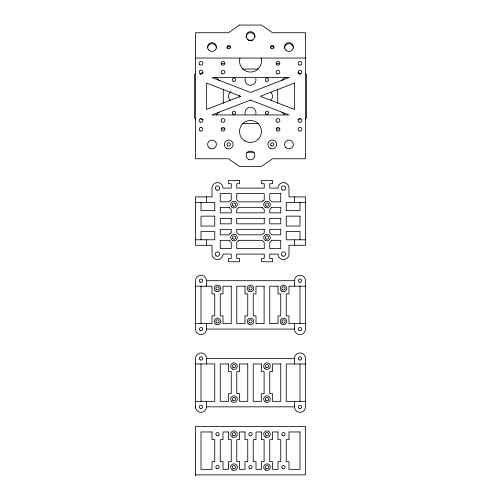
<?xml version="1.0" encoding="UTF-8"?>
<svg xmlns="http://www.w3.org/2000/svg" width="501" height="501" viewBox="0 0 501 501"><rect width="100%" height="100%" fill="white"/><g stroke="black" fill="none" stroke-linecap="round" stroke-linejoin="round"><path stroke-width="0.75" d="M277.698 103.237L277.711 89.253M195.615 73.378L194.513 74.486L194.513 118.029L195.615 119.132M216.394 114.81L219.043 112.161M281.424 80.88L285.138 77.173M305.385 119.132L306.487 118.029L306.487 74.486L305.385 73.378M248.17 40.268L252.83 40.268M195.515 58.041L305.485 58.041M242.722 69.038L258.278 69.038M242.722 123.471L258.278 123.471M246.611 152.241L254.389 152.241M195.515 202.398L214.76 202.398L214.76 210.645L201.014 210.645L201.014 202.398M305.485 202.398L286.24 202.398L286.24 210.645L299.986 210.645L299.986 202.398M195.515 239.785L214.76 239.785L214.76 231.543L201.014 231.543L201.014 239.785M305.485 239.785L286.24 239.785L286.24 231.543L299.986 231.543L299.986 239.785M206.512 280.698L294.488 280.698A5.498 5.498 0 0 1 299.986 275.199A5.498 5.498 0 0 1 305.485 280.698L305.485 329.082A5.498 5.498 0 0 1 299.986 334.58A5.498 5.498 0 0 1 294.488 329.082L206.512 329.082A5.498 5.498 0 0 1 201.014 334.58A5.498 5.498 0 0 1 195.515 329.082L195.515 280.698A5.498 5.498 0 0 1 201.014 275.199A5.498 5.498 0 0 1 206.512 280.698L206.512 286.196M195.515 286.196L212.011 286.196L212.011 293.893L214.76 293.893L214.76 315.887L212.011 315.887L212.011 323.583L195.515 323.583M305.485 286.196L288.989 286.196L288.989 293.893L286.24 293.893L286.24 315.887L288.989 315.887L288.989 323.583L305.485 323.583M195.515 407.933L195.515 358.447A5.498 5.498 0 0 1 201.014 352.948A5.498 5.498 0 0 1 206.512 358.447L294.488 358.447A5.498 5.498 0 0 1 299.986 352.948A5.498 5.498 0 0 1 305.485 358.447L305.485 406.831A5.498 5.498 0 0 1 299.986 412.329A5.498 5.498 0 0 1 294.488 406.831L206.512 406.831A5.498 5.498 0 0 1 201.014 412.329A5.498 5.498 0 0 1 195.515 406.831M195.515 363.945L214.76 363.945L214.76 401.332L195.515 401.332M305.485 363.945L286.24 363.945L286.24 401.332L305.485 401.332M195.515 474.848L305.485 474.848L305.485 426.464L195.515 426.464L195.515 475.95M281.944 112.149L284.599 114.804M215.862 77.173L219.576 80.88M299.986 286.196L299.986 323.583M299.986 363.945L299.986 401.332M294.488 196.899L294.488 202.398M294.488 239.785L294.488 245.283M294.488 280.698L294.488 286.196M294.488 323.583L294.488 329.082M294.488 358.447L294.488 363.945M294.488 401.332L294.488 406.831M223.283 89.259L223.283 103.256M206.512 196.899L206.512 202.398M206.512 239.785L206.512 245.283M206.512 323.583L206.512 329.082M206.512 358.447L206.512 363.945M206.512 401.332L206.512 406.831M201.014 286.196L201.014 323.583M201.014 363.945L201.014 401.332M221.862 63.727A5.498 5.498 0 0 1 224.705 63.727M276.295 63.727A5.498 5.498 0 0 1 279.138 63.727M279.138 128.782A5.498 5.498 0 0 1 276.295 128.782M224.705 128.782A5.498 5.498 0 0 1 221.862 128.782M227.078 48.046A1.647 1.647 0 0 1 228.725 46.399A1.647 1.647 0 0 1 230.379 48.046M200.638 74.486A1.647 1.647 0 0 1 203.112 73.058M203.112 119.457A1.647 1.647 0 0 1 200.694 118.455M300.306 118.455A1.647 1.647 0 0 1 297.888 119.457M297.888 73.058A1.647 1.647 0 0 1 300.362 74.486M270.621 48.046A1.647 1.647 0 0 1 272.275 46.399A1.647 1.647 0 0 1 273.922 48.046M230.416 100.407A5.498 5.498 0 0 1 230.911 91.696M239.491 95.829A5.498 5.498 0 0 1 239.409 97.263M270.884 92.384A5.498 5.498 0 0 1 270.884 100.156M255.811 78.338A5.498 5.498 0 0 1 250.5 85.258A5.498 5.498 0 0 1 245.189 78.338M245.189 114.172A5.498 5.498 0 0 1 250.5 107.252A5.498 5.498 0 0 1 255.811 114.172M207.614 48.046A4.396 4.396 0 0 1 212.011 43.65A4.396 4.396 0 0 1 216.413 48.046M284.587 48.046A4.396 4.396 0 0 1 288.989 43.65A4.396 4.396 0 0 1 293.386 48.046M246.104 37.049A4.396 4.396 0 0 1 250.5 32.653A4.396 4.396 0 0 1 254.896 37.049M261.121 58.222A10.997 10.997 0 0 1 250.5 72.063A10.997 10.997 0 0 1 239.879 58.222M230.116 200.713L229.245 201.847L220.258 201.847L220.258 193.599L231.255 193.599L231.255 199.836L230.116 200.713M230.116 233.698L229.245 234.837L220.258 234.837L220.258 229.339L231.255 229.339L231.255 232.827L230.116 233.698M263.106 200.713L262.236 201.847L238.764 201.847L236.754 199.836L236.754 193.599L264.246 193.599L264.246 199.836L263.106 200.713M238.764 240.336L236.754 242.352L236.754 248.584L264.246 248.584L264.246 242.352L262.236 240.336L238.764 240.336M271.755 207.345L269.745 209.362L269.745 212.844L280.742 212.844L280.742 207.345L271.755 207.345M271.755 240.336L269.745 242.352L269.745 248.584L280.742 248.584L280.742 240.336L271.755 240.336M239.503 25.05L228.506 32.747L195.515 32.747L195.515 158.761L228.506 158.761L239.503 166.457L261.497 166.457L272.494 158.761L305.485 158.761L305.485 32.747L272.494 32.747L261.497 25.05L239.503 25.05M240.643 96.255L206.512 109.45L206.512 83.06L240.643 96.255M288.989 77.561L250.5 92.447L212.011 77.561L288.989 77.561M250.5 100.068L212.011 114.948L288.989 114.948L250.5 100.068M294.488 83.06L260.357 96.255L294.488 109.45L294.488 83.06M239.503 180.404L228.506 180.404L228.506 183.704L231.255 183.704L231.255 188.1L223.008 188.1A5.498 5.498 0 0 0 217.509 182.602A5.498 5.498 0 0 0 212.011 188.1L212.011 196.899L195.515 196.899L195.515 245.283L212.011 245.283L212.011 254.082A5.498 5.498 0 0 0 217.509 259.581A5.498 5.498 0 0 0 223.008 254.082L231.255 254.082L231.255 258.485L228.506 258.485L228.506 261.779L239.503 261.779L239.503 258.485L236.754 258.485L236.754 254.082L264.246 254.082L264.246 258.485L261.497 258.485L261.497 261.779L272.494 261.779L272.494 258.485L269.745 258.485L269.745 254.082L277.992 254.082A5.498 5.498 0 0 0 283.491 259.581A5.498 5.498 0 0 0 288.989 254.082L288.989 245.283L305.485 245.283L305.485 196.899L288.989 196.899L288.989 188.1A5.498 5.498 0 0 0 283.491 182.602A5.498 5.498 0 0 0 277.992 188.1L269.745 188.1L269.745 183.704L272.494 183.704L272.494 180.404L261.497 180.404L261.497 183.704L264.246 183.704L264.246 188.1L236.754 188.1L236.754 183.704L239.503 183.704L239.503 180.404M280.742 193.599L269.745 193.599L269.745 199.836L271.755 201.847L280.742 201.847L280.742 193.599M229.245 207.345L220.258 207.345L220.258 212.844L231.255 212.844L231.255 209.362L229.245 207.345M262.236 207.345L238.764 207.345A5.498 5.498 0 0 1 236.754 209.362L236.754 212.844L264.246 212.844L264.246 209.362A5.498 5.498 0 0 1 262.236 207.345M214.76 216.144L201.014 216.144L201.014 226.045L214.76 226.045L214.76 216.144M299.986 216.144L286.24 216.144L286.24 226.045L299.986 226.045L299.986 216.144M231.255 218.342L220.258 218.342L220.258 223.841L231.255 223.841L231.255 218.342M264.246 218.342L236.754 218.342L236.754 223.841L264.246 223.841L264.246 218.342M280.742 218.342L269.745 218.342L269.745 223.841L280.742 223.841L280.742 218.342M264.246 229.339L236.754 229.339L236.754 232.827A5.498 5.498 0 0 1 238.764 234.837L262.236 234.837A5.498 5.498 0 0 1 264.246 232.827L264.246 229.339M280.742 229.339L269.745 229.339L269.745 232.827L271.755 234.837L280.742 234.837L280.742 229.339M229.245 240.336L220.258 240.336L220.258 248.584L231.255 248.584L231.255 242.352L229.245 240.336M231.255 286.196L223.008 286.196L223.008 293.893L220.258 293.893L220.258 315.887L223.008 315.887L223.008 323.583L231.255 323.583L231.255 286.196M245.002 286.196L236.754 286.196L236.754 323.583L245.002 323.583L245.002 315.887L247.751 315.887L247.751 293.893L245.002 293.893L245.002 286.196M264.102 286.196L255.998 286.196L255.998 293.893L253.249 293.893L253.249 315.887L255.998 315.887L255.998 323.583L264.102 323.583L264.102 286.196M277.992 286.196L269.745 286.196L269.745 323.583L277.992 323.583L277.992 315.887L280.742 315.887L280.742 293.893L277.992 293.893L277.992 286.196M228.506 363.945L220.258 363.945L220.258 401.332L228.506 401.332L228.506 393.636L231.255 393.636L231.255 371.642L228.506 371.642L228.506 363.945M247.751 363.945L239.503 363.945L239.503 371.642L236.754 371.642L236.754 393.636L239.503 393.636L239.503 401.332L247.751 401.332L247.751 363.945M261.353 363.945L253.249 363.945L253.249 401.332L261.353 401.332L261.353 393.636L264.102 393.636L264.102 371.642L261.353 371.642L261.353 363.945M280.742 363.945L272.494 363.945L272.494 371.642L269.745 371.642L269.745 393.636L272.494 393.636L272.494 401.332L280.742 401.332L280.742 363.945M212.011 431.962L201.014 431.962L201.014 469.349L212.011 469.349L212.011 461.653L214.76 461.653L214.76 439.659L212.011 439.659L212.011 431.962M228.506 431.962L223.008 431.962L223.008 439.659L220.258 439.659L220.258 461.653L223.008 461.653L223.008 469.349L228.506 469.349L228.506 461.653L231.255 461.653L231.255 439.659L228.506 439.659L228.506 431.962M245.002 431.962L239.503 431.962L239.503 439.659L236.754 439.659L236.754 461.653L239.503 461.653L239.503 469.349L245.002 469.349L245.002 461.653L247.751 461.653L247.751 439.659L245.002 439.659L245.002 431.962M261.353 431.962L255.998 431.962L255.998 439.659L253.249 439.659L253.249 461.653L255.998 461.653L255.998 469.349L261.353 469.349L261.353 461.653L264.102 461.653L264.102 439.659L261.353 439.659L261.353 431.962M277.992 431.962L272.494 431.962L272.494 439.659L269.745 439.659L269.745 461.653L272.494 461.653L272.494 469.349L277.992 469.349L277.992 461.653L280.742 461.653L280.742 439.659L277.992 439.659L277.992 431.962M299.986 431.962L288.989 431.962L288.989 439.659L286.24 439.659L286.24 461.653L288.989 461.653L288.989 469.349L299.986 469.349L299.986 431.962M233.178 81.187A1.647 1.647 0 0 0 235.652 79.759A1.647 1.647 0 0 0 233.178 78.331A1.647 1.647 0 0 0 233.178 81.187M227.56 145.634A1.647 1.647 0 0 0 230.322 144.895A1.647 1.647 0 0 0 228.299 142.873A1.647 1.647 0 0 0 227.56 145.634M271.104 145.634A1.647 1.647 0 0 0 273.865 144.895A1.647 1.647 0 0 0 271.843 142.873A1.647 1.647 0 0 0 271.104 145.634M266.169 81.187A1.647 1.647 0 0 0 268.642 79.759A1.647 1.647 0 0 0 266.169 78.331A1.647 1.647 0 0 0 266.169 81.187M265.831 113.915A1.647 1.647 0 0 0 268.586 113.176A1.647 1.647 0 0 0 266.57 111.159A1.647 1.647 0 0 0 265.831 113.915M232.84 113.915A1.647 1.647 0 0 0 235.595 113.176A1.647 1.647 0 0 0 233.579 111.159A1.647 1.647 0 0 0 232.84 113.915M271.448 48.472A1.647 1.647 0 0 0 273.922 47.044A1.647 1.647 0 0 0 271.448 45.616A1.647 1.647 0 0 0 271.448 48.472M227.56 48.209A1.647 1.647 0 0 0 230.322 47.47A1.647 1.647 0 0 0 228.299 45.453A1.647 1.647 0 0 0 227.56 48.209M285.877 50.156A4.396 4.396 0 0 0 293.235 48.184A4.396 4.396 0 0 0 287.85 42.792A4.396 4.396 0 0 0 285.877 50.156M247.388 39.159A4.396 4.396 0 0 0 254.746 37.187A4.396 4.396 0 0 0 249.36 31.801A4.396 4.396 0 0 0 247.388 39.159M208.898 50.156A4.396 4.396 0 0 0 216.263 48.184A4.396 4.396 0 0 0 210.871 42.792A4.396 4.396 0 0 0 208.898 50.156M200.081 73.685A1.872 1.872 0 0 0 202.886 72.063A1.872 1.872 0 0 0 200.081 70.447A1.872 1.872 0 0 0 200.081 73.685M200.081 122.069A1.872 1.872 0 0 0 202.886 120.447A1.872 1.872 0 0 0 200.081 118.831A1.872 1.872 0 0 0 200.081 122.069M299.053 73.685A1.872 1.872 0 0 0 301.852 72.063A1.872 1.872 0 0 0 299.053 70.447A1.872 1.872 0 0 0 299.053 73.685M299.053 122.069A1.872 1.872 0 0 0 301.852 120.447A1.872 1.872 0 0 0 299.053 118.831A1.872 1.872 0 0 0 299.053 122.069M199.692 64.585A1.872 1.872 0 0 0 202.824 63.752A1.872 1.872 0 0 0 200.532 61.46A1.872 1.872 0 0 0 199.692 64.585M200.081 130.867A1.872 1.872 0 0 0 202.886 129.245A1.872 1.872 0 0 0 200.081 127.63A1.872 1.872 0 0 0 200.081 130.867M299.053 64.886A1.872 1.872 0 0 0 301.852 63.264A1.872 1.872 0 0 0 299.053 61.648A1.872 1.872 0 0 0 299.053 64.886M299.053 130.867A1.872 1.872 0 0 0 301.852 129.245A1.872 1.872 0 0 0 299.053 127.63A1.872 1.872 0 0 0 299.053 130.867M209.813 148.277A4.396 4.396 0 0 0 216.413 144.47A4.396 4.396 0 0 0 209.813 140.656A4.396 4.396 0 0 0 209.813 148.277M285.877 147.576A4.396 4.396 0 0 0 293.235 145.603A4.396 4.396 0 0 0 287.85 140.217A4.396 4.396 0 0 0 285.877 147.576M248.302 159.274A4.396 4.396 0 0 0 254.896 155.46A4.396 4.396 0 0 0 248.302 151.653A4.396 4.396 0 0 0 248.302 159.274M226.527 148.277A4.396 4.396 0 0 0 233.128 144.47A4.396 4.396 0 0 0 226.527 140.656A4.396 4.396 0 0 0 226.527 148.277M270.07 148.277A4.396 4.396 0 0 0 276.671 144.47A4.396 4.396 0 0 0 270.07 140.656A4.396 4.396 0 0 0 270.07 148.277M221.686 64.585A1.872 1.872 0 0 0 224.811 63.752A1.872 1.872 0 0 0 222.525 61.46A1.872 1.872 0 0 0 221.686 64.585M221.686 121.768A1.872 1.872 0 0 0 224.811 120.935A1.872 1.872 0 0 0 222.525 118.643A1.872 1.872 0 0 0 221.686 121.768M221.686 130.567A1.872 1.872 0 0 0 224.811 129.728A1.872 1.872 0 0 0 222.525 127.442A1.872 1.872 0 0 0 221.686 130.567M277.059 64.886A1.872 1.872 0 0 0 279.859 63.264A1.872 1.872 0 0 0 277.059 61.648A1.872 1.872 0 0 0 277.059 64.886M277.059 73.685A1.872 1.872 0 0 0 279.859 72.063A1.872 1.872 0 0 0 277.059 70.447A1.872 1.872 0 0 0 277.059 73.685M277.059 122.069A1.872 1.872 0 0 0 279.859 120.447A1.872 1.872 0 0 0 277.059 118.831A1.872 1.872 0 0 0 277.059 122.069M277.059 130.867A1.872 1.872 0 0 0 279.859 129.245A1.872 1.872 0 0 0 277.059 127.63A1.872 1.872 0 0 0 277.059 130.867M222.075 73.685A1.872 1.872 0 0 0 224.88 72.063A1.872 1.872 0 0 0 222.075 70.447A1.872 1.872 0 0 0 222.075 73.685M245.002 140.969A10.997 10.997 0 0 0 261.497 131.444A10.997 10.997 0 0 0 245.002 121.925A10.997 10.997 0 0 0 245.002 140.969M265.348 437.022A3.3 3.3 0 0 0 270.296 434.16A3.3 3.3 0 0 0 265.348 431.305A3.3 3.3 0 0 0 265.348 437.022M249.673 468.579A1.647 1.647 0 0 0 252.147 467.151A1.647 1.647 0 0 0 249.673 465.723A1.647 1.647 0 0 0 249.673 468.579M282.664 468.579A1.647 1.647 0 0 0 285.138 467.151A1.647 1.647 0 0 0 282.664 465.723A1.647 1.647 0 0 0 282.664 468.579M265.348 470.007A3.3 3.3 0 0 0 270.296 467.151A3.3 3.3 0 0 0 265.348 464.295A3.3 3.3 0 0 0 265.348 470.007M216.683 468.579A1.647 1.647 0 0 0 219.162 467.151A1.647 1.647 0 0 0 216.683 465.723A1.647 1.647 0 0 0 216.683 468.579M232.358 470.007A3.3 3.3 0 0 0 237.305 467.151A3.3 3.3 0 0 0 232.358 464.295A3.3 3.3 0 0 0 232.358 470.007M232.358 437.022A3.3 3.3 0 0 0 237.305 434.16A3.3 3.3 0 0 0 232.358 431.305A3.3 3.3 0 0 0 232.358 437.022M249.673 435.588A1.647 1.647 0 0 0 252.147 434.16A1.647 1.647 0 0 0 249.673 432.732A1.647 1.647 0 0 0 249.673 435.588M266.169 468.579A1.647 1.647 0 0 0 268.642 467.151A1.647 1.647 0 0 0 266.169 465.723A1.647 1.647 0 0 0 266.169 468.579M266.169 435.588A1.647 1.647 0 0 0 268.642 434.16A1.647 1.647 0 0 0 266.169 432.732A1.647 1.647 0 0 0 266.169 435.588M216.683 435.588A1.647 1.647 0 0 0 219.162 434.16A1.647 1.647 0 0 0 216.683 432.732A1.647 1.647 0 0 0 216.683 435.588M233.178 468.579A1.647 1.647 0 0 0 235.652 467.151A1.647 1.647 0 0 0 233.178 465.723A1.647 1.647 0 0 0 233.178 468.579M232.84 435.331A1.647 1.647 0 0 0 235.595 434.592A1.647 1.647 0 0 0 233.579 432.57A1.647 1.647 0 0 0 232.84 435.331M282.326 435.331A1.647 1.647 0 0 0 285.082 434.592A1.647 1.647 0 0 0 283.065 432.57A1.647 1.647 0 0 0 282.326 435.331M266.169 367.571A1.647 1.647 0 0 0 268.642 366.143A1.647 1.647 0 0 0 266.169 364.715A1.647 1.647 0 0 0 266.169 367.571M233.178 367.571A1.647 1.647 0 0 0 235.652 366.143A1.647 1.647 0 0 0 233.178 364.715A1.647 1.647 0 0 0 233.178 367.571M232.358 368.999A3.3 3.3 0 0 0 237.305 366.143A3.3 3.3 0 0 0 232.358 363.288A3.3 3.3 0 0 0 232.358 368.999M232.84 400.299A1.647 1.647 0 0 0 235.595 399.56A1.647 1.647 0 0 0 233.579 397.537A1.647 1.647 0 0 0 232.84 400.299M231.675 401.464A3.3 3.3 0 0 0 237.192 399.986A3.3 3.3 0 0 0 233.153 395.947A3.3 3.3 0 0 0 231.675 401.464M264.66 368.479A3.3 3.3 0 0 0 270.183 366.995A3.3 3.3 0 0 0 266.144 362.956A3.3 3.3 0 0 0 264.66 368.479M266.169 400.562A1.647 1.647 0 0 0 268.642 399.134A1.647 1.647 0 0 0 266.169 397.706A1.647 1.647 0 0 0 266.169 400.562M265.348 401.99A3.3 3.3 0 0 0 270.296 399.134A3.3 3.3 0 0 0 265.348 396.278A3.3 3.3 0 0 0 265.348 401.99M299.16 408.259A1.647 1.647 0 0 0 301.633 406.831A1.647 1.647 0 0 0 299.16 405.403A1.647 1.647 0 0 0 299.16 408.259M299.16 359.875A1.647 1.647 0 0 0 301.633 358.447A1.647 1.647 0 0 0 299.16 357.019A1.647 1.647 0 0 0 299.16 359.875M200.187 359.875A1.647 1.647 0 0 0 202.667 358.447A1.647 1.647 0 0 0 200.187 357.019A1.647 1.647 0 0 0 200.187 359.875M200.187 408.259A1.647 1.647 0 0 0 202.667 406.831A1.647 1.647 0 0 0 200.187 405.403A1.647 1.647 0 0 0 200.187 408.259M281.155 323.715A3.3 3.3 0 0 0 286.678 322.237A3.3 3.3 0 0 0 282.639 318.198A3.3 3.3 0 0 0 281.155 323.715M281.838 291.25A3.3 3.3 0 0 0 286.791 288.394A3.3 3.3 0 0 0 281.838 285.539A3.3 3.3 0 0 0 281.838 291.25M248.853 291.25A3.3 3.3 0 0 0 253.8 288.394A3.3 3.3 0 0 0 248.853 285.539A3.3 3.3 0 0 0 248.853 291.25M248.17 323.715A3.3 3.3 0 0 0 253.688 322.237A3.3 3.3 0 0 0 249.648 318.198A3.3 3.3 0 0 0 248.17 323.715M215.862 291.25A3.3 3.3 0 0 0 220.809 288.394A3.3 3.3 0 0 0 215.862 285.539A3.3 3.3 0 0 0 215.862 291.25M215.862 324.241A3.3 3.3 0 0 0 220.809 321.385A3.3 3.3 0 0 0 215.862 318.523A3.3 3.3 0 0 0 215.862 324.241M216.344 322.55A1.647 1.647 0 0 0 219.106 321.811A1.647 1.647 0 0 0 217.083 319.788A1.647 1.647 0 0 0 216.344 322.55M249.335 322.55A1.647 1.647 0 0 0 252.091 321.811A1.647 1.647 0 0 0 250.074 319.788A1.647 1.647 0 0 0 249.335 322.55M282.326 322.55A1.647 1.647 0 0 0 285.082 321.811A1.647 1.647 0 0 0 283.065 319.788A1.647 1.647 0 0 0 282.326 322.55M216.683 289.822A1.647 1.647 0 0 0 219.162 288.394A1.647 1.647 0 0 0 216.683 286.967A1.647 1.647 0 0 0 216.683 289.822M249.673 289.822A1.647 1.647 0 0 0 252.147 288.394A1.647 1.647 0 0 0 249.673 286.967A1.647 1.647 0 0 0 249.673 289.822M282.664 289.822A1.647 1.647 0 0 0 285.138 288.394A1.647 1.647 0 0 0 282.664 286.967A1.647 1.647 0 0 0 282.664 289.822M200.187 330.51A1.647 1.647 0 0 0 202.667 329.082A1.647 1.647 0 0 0 200.187 327.654A1.647 1.647 0 0 0 200.187 330.51M299.16 330.51A1.647 1.647 0 0 0 301.633 329.082A1.647 1.647 0 0 0 299.16 327.654A1.647 1.647 0 0 0 299.16 330.51M200.187 282.126A1.647 1.647 0 0 0 202.667 280.698A1.647 1.647 0 0 0 200.187 279.264A1.647 1.647 0 0 0 200.187 282.126M299.16 282.126A1.647 1.647 0 0 0 301.633 280.698A1.647 1.647 0 0 0 299.16 279.264A1.647 1.647 0 0 0 299.16 282.126M231.675 206.932A3.3 3.3 0 0 0 237.192 205.454A3.3 3.3 0 0 0 233.153 201.415A3.3 3.3 0 0 0 231.675 206.932M282.389 255.986A2.198 2.198 0 0 0 285.689 254.082A2.198 2.198 0 0 0 282.389 252.178A2.198 2.198 0 0 0 282.389 255.986M216.413 190.011A2.198 2.198 0 0 0 219.707 188.1A2.198 2.198 0 0 0 216.413 186.197A2.198 2.198 0 0 0 216.413 190.011M282.389 190.011A2.198 2.198 0 0 0 285.689 188.1A2.198 2.198 0 0 0 282.389 186.197A2.198 2.198 0 0 0 282.389 190.011M216.413 255.986A2.198 2.198 0 0 0 219.707 254.082A2.198 2.198 0 0 0 216.413 252.178A2.198 2.198 0 0 0 216.413 255.986M265.348 207.458A3.3 3.3 0 0 0 270.296 204.596A3.3 3.3 0 0 0 265.348 201.74A3.3 3.3 0 0 0 265.348 207.458M265.348 240.449A3.3 3.3 0 0 0 270.296 237.587A3.3 3.3 0 0 0 265.348 234.731A3.3 3.3 0 0 0 265.348 240.449M232.358 240.449A3.3 3.3 0 0 0 237.305 237.587A3.3 3.3 0 0 0 232.358 234.731A3.3 3.3 0 0 0 232.358 240.449M266.169 239.015A1.647 1.647 0 0 0 268.642 237.587A1.647 1.647 0 0 0 266.169 236.159A1.647 1.647 0 0 0 266.169 239.015M266.169 206.03A1.647 1.647 0 0 0 268.642 204.596A1.647 1.647 0 0 0 266.169 203.168A1.647 1.647 0 0 0 266.169 206.03M232.84 238.758A1.647 1.647 0 0 0 235.595 238.013A1.647 1.647 0 0 0 233.579 235.996A1.647 1.647 0 0 0 232.84 238.758M233.178 206.03A1.647 1.647 0 0 0 235.652 204.596A1.647 1.647 0 0 0 233.178 203.168A1.647 1.647 0 0 0 233.178 206.03"/></g></svg>
